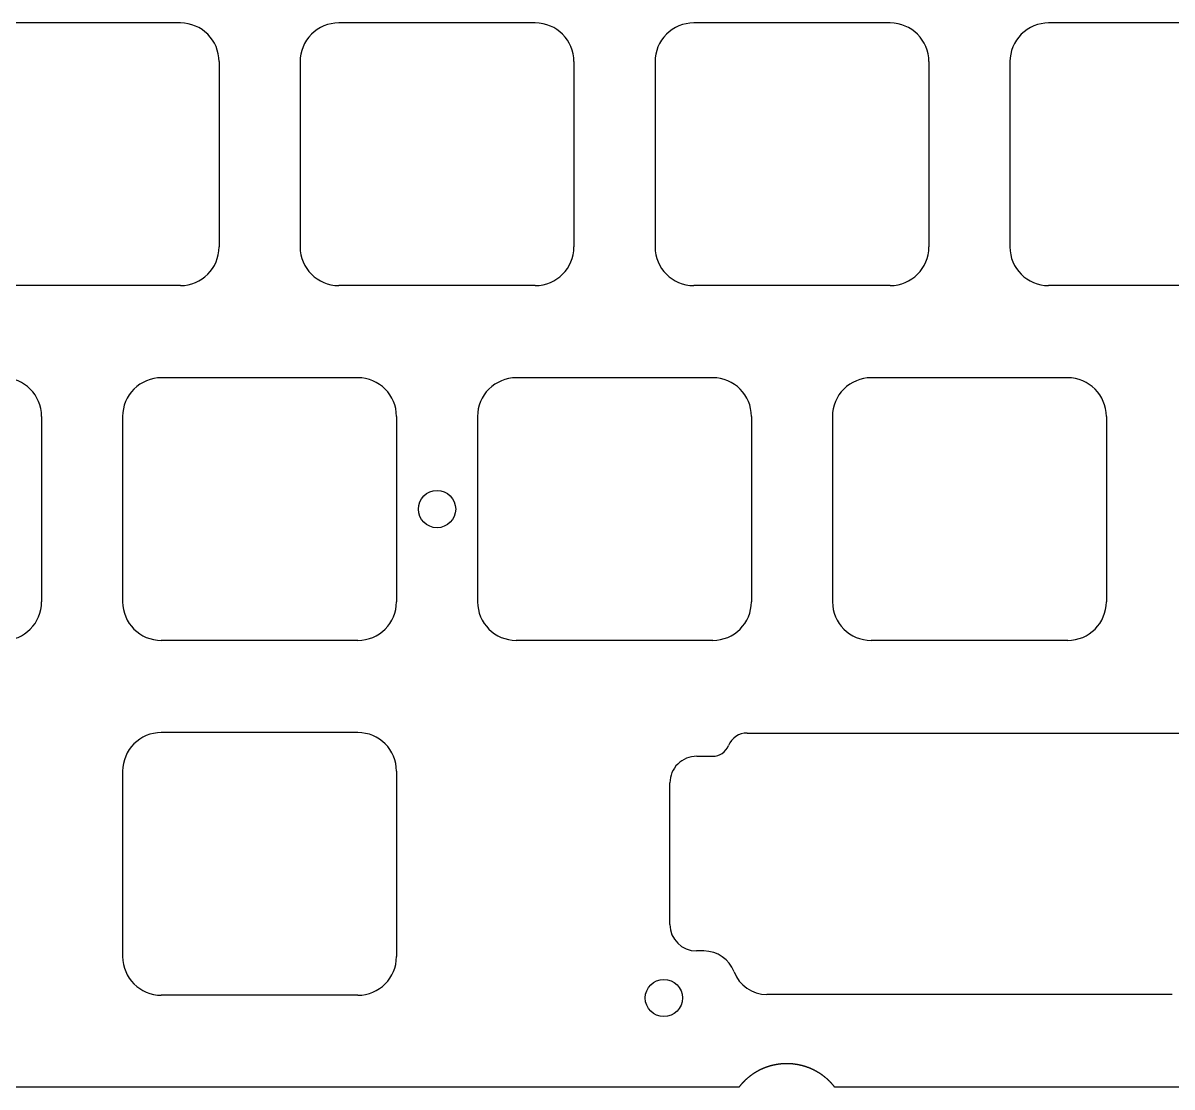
# Model space of a CAD drawing. Header units: millimetres. Extents: x -11 to 340, y -118 to 18.
# Drawn here: x 68.3 to 129.9, y -112 to -54.9 of the extents above; entities that cross this region are included whole.
import ezdxf

# ---------------------------------------------------------------- set-up
doc = ezdxf.new("R2010")
doc.units = ezdxf.units.MM
doc.header["$MEASUREMENT"] = 0
doc.layers.add('BLACK', color=7, linetype='CONTINUOUS')

msp = doc.modelspace()

# ---------------------------------------------------------------- linework, layer by layer
at = {"layer": 'BLACK', "linetype": 'Continuous'}
for p, q in [((76.7125, -54.8625), (66.162501, -54.8625)), ((85.212501, -54.862502), (85.212501, -54.8625)), ((95.7625, -54.8625), (85.212501, -54.8625)), ((104.262501, -54.862502), (104.262501, -54.8625)), ((114.8125, -54.8625), (104.262501, -54.8625)), ((123.312501, -54.862502), (123.312501, -54.8625)), ((133.8625, -54.8625), (123.312501, -54.8625)), ((78.787501, -56.9375), (78.787501, -66.8875)), ((83.137501, -56.9375), (83.137501, -66.8875)), ((97.837501, -56.9375), (97.837501, -66.8875)), ((102.187501, -56.9375), (102.187501, -66.8875)), ((116.887501, -56.9375), (116.887501, -66.8875)), ((121.237501, -56.9375), (121.237501, -66.8875)), ((76.712501, -68.9625), (66.1625, -68.9625)), ((76.712501, -68.962501), (76.712501, -68.9625)), ((95.762501, -68.9625), (85.2125, -68.9625)), ((95.762501, -68.962501), (95.762501, -68.9625)), ((114.812501, -68.9625), (104.2625, -68.9625)), ((114.812501, -68.962501), (114.812501, -68.9625)), ((133.862501, -68.9625), (123.3125, -68.9625)), ((75.687501, -73.912502), (75.687501, -73.9125)), ((86.2375, -73.9125), (75.687501, -73.9125)), ((94.737501, -73.912502), (94.737501, -73.9125)), ((105.2875, -73.9125), (94.737501, -73.9125)), ((113.787501, -73.912502), (113.787501, -73.9125)), ((124.3375, -73.9125), (113.787501, -73.9125)), ((69.262501, -75.9875), (69.262501, -85.9375)), ((73.612501, -75.9875), (73.612501, -85.9375)), ((88.312501, -75.9875), (88.312501, -85.9375)), ((92.662501, -75.9875), (92.662501, -85.9375)), ((107.362501, -75.9875), (107.362501, -85.9375)), ((111.712501, -75.9875), (111.712501, -85.9375)), ((126.412501, -75.9875), (126.412501, -85.9375)), ((86.237501, -88.0125), (75.6875, -88.0125)), ((86.237501, -88.012501), (86.237501, -88.0125)), ((105.287501, -88.0125), (94.7375, -88.0125)), ((105.287501, -88.012501), (105.287501, -88.0125)), ((124.337501, -88.0125), (113.7875, -88.0125)), ((124.337501, -88.012501), (124.337501, -88.0125)), ((86.2375, -92.9625), (75.687499, -92.9625)), ((107.134875, -92.984911), (107.134875, -92.9849)), ((107.134875, -92.9849), (130.990075, -92.9849)), ((104.424012, -94.23706), (105.277575, -94.23706)), ((105.277575, -94.237048), (105.277575, -94.23706)), ((73.6125, -95.0375), (73.6125, -104.987501)), ((88.3125, -95.0375), (88.3125, -104.9875)), ((102.986985, -103.26294), (102.986985, -95.6622)), ((104.816075, -104.68794), (104.411975, -104.68794)), ((86.2375, -107.0625), (75.6875, -107.0625)), ((129.937925, -107.02441), (108.187075, -107.02441)), ((107.95245, -111.015498), (107.945105, -111.018754)), ((107.959806, -111.01226), (107.95245, -111.015498)), ((107.967166, -111.009041), (107.959806, -111.01226)), ((107.974537, -111.005839), (107.967166, -111.009041)), ((107.981913, -111.002657), (107.974537, -111.005839)), ((107.9893, -110.999492), (107.981913, -111.002657)), ((107.996691, -110.996347), (107.9893, -110.999492)), ((108.004093, -110.993219), (107.996691, -110.996347)), ((108.0115, -110.990111), (108.004093, -110.993219)), ((108.018916, -110.987021), (108.0115, -110.990111)), ((108.026338, -110.983949), (108.018916, -110.987021)), ((108.03377, -110.980896), (108.026338, -110.983949)), ((108.041207, -110.977862), (108.03377, -110.980896)), ((108.048653, -110.974846), (108.041207, -110.977862)), ((108.056105, -110.971849), (108.048653, -110.974846)), ((108.063566, -110.96887), (108.056105, -110.971849)), ((108.071033, -110.96591), (108.063566, -110.96887)), ((108.078508, -110.962968), (108.071033, -110.96591)), ((108.085989, -110.960046), (108.078508, -110.962968)), ((108.09348, -110.957141), (108.085989, -110.960046)), ((108.100975, -110.954256), (108.09348, -110.957141)), ((108.108479, -110.951389), (108.100975, -110.954256)), ((108.115989, -110.948542), (108.108479, -110.951389)), ((108.123508, -110.945712), (108.115989, -110.948542)), ((108.131031, -110.942902), (108.123508, -110.945712)), ((108.138564, -110.94011), (108.131031, -110.942902)), ((108.146102, -110.937337), (108.138564, -110.94011)), ((108.153648, -110.934582), (108.146102, -110.937337)), ((108.1612, -110.931847), (108.153648, -110.934582)), ((108.16876, -110.92913), (108.1612, -110.931847)), ((108.176325, -110.926433), (108.16876, -110.92913)), ((108.183899, -110.923753), (108.176325, -110.926433)), ((108.191478, -110.921094), (108.183899, -110.923753)), ((108.199065, -110.918452), (108.191478, -110.921094)), ((108.206657, -110.91583), (108.199065, -110.918452)), ((108.214257, -110.913226), (108.206657, -110.91583)), ((108.221862, -110.910642), (108.214257, -110.913226)), ((108.229476, -110.908076), (108.221862, -110.910642)), ((108.237094, -110.905529), (108.229476, -110.908076)), ((108.244721, -110.903001), (108.237094, -110.905529)), ((108.252352, -110.900492), (108.244721, -110.903001)), ((108.259991, -110.898002), (108.252352, -110.900492)), ((108.267635, -110.895531), (108.259991, -110.898002)), ((108.275287, -110.893079), (108.267635, -110.895531)), ((108.282944, -110.890647), (108.275287, -110.893079)), ((108.290608, -110.888232), (108.282944, -110.890647)), ((108.298277, -110.885838), (108.290608, -110.888232)), ((108.305954, -110.883461), (108.298277, -110.885838)), ((108.313635, -110.881105), (108.305954, -110.883461)), ((108.321324, -110.878767), (108.313635, -110.881105)), ((108.329017, -110.876449), (108.321324, -110.878767)), ((108.336718, -110.874149), (108.329017, -110.876449)), ((108.344423, -110.871869), (108.336718, -110.874149)), ((108.352136, -110.869607), (108.344423, -110.871869)), ((108.359853, -110.867365), (108.352136, -110.869607)), ((108.367577, -110.865142), (108.359853, -110.867365)), ((108.375305, -110.862938), (108.367577, -110.865142)), ((108.383042, -110.860753), (108.375305, -110.862938)), ((108.390781, -110.858588), (108.383042, -110.860753)), ((108.398529, -110.856441), (108.390781, -110.858588)), ((108.40628, -110.854315), (108.398529, -110.856441)), ((108.414038, -110.852206), (108.40628, -110.854315)), ((108.421801, -110.850118), (108.414038, -110.852206)), ((108.42957, -110.848048), (108.421801, -110.850118)), ((108.437343, -110.845998), (108.42957, -110.848048)), ((108.445124, -110.843967), (108.437343, -110.845998)), ((108.452907, -110.841956), (108.445124, -110.843967)), ((108.460699, -110.839963), (108.452907, -110.841956)), ((108.468493, -110.837991), (108.460699, -110.839963)), ((108.476295, -110.836037), (108.468493, -110.837991)), ((108.484099, -110.834103), (108.476295, -110.836037)), ((108.491911, -110.832187), (108.484099, -110.834103)), ((108.499726, -110.830292), (108.491911, -110.832187)), ((108.507548, -110.828416), (108.499726, -110.830292)), ((108.515373, -110.826559), (108.507548, -110.828416)), ((108.523205, -110.824721), (108.515373, -110.826559)), ((108.53104, -110.822903), (108.523205, -110.824721)), ((108.538882, -110.821104), (108.53104, -110.822903)), ((108.546727, -110.819325), (108.538882, -110.821104)), ((108.554578, -110.817565), (108.546727, -110.819325)), ((108.562432, -110.815825), (108.554578, -110.817565)), ((108.570293, -110.814104), (108.562432, -110.815825)), ((108.578157, -110.812403), (108.570293, -110.814104)), ((108.586027, -110.81072), (108.578157, -110.812403)), ((108.5939, -110.809058), (108.586027, -110.81072)), ((108.601779, -110.807415), (108.5939, -110.809058)), ((108.60966, -110.805792), (108.601779, -110.807415)), ((108.617548, -110.804187), (108.60966, -110.805792)), ((108.625439, -110.802603), (108.617548, -110.804187)), ((108.633335, -110.801038), (108.625439, -110.802603)), ((108.641235, -110.799493), (108.633335, -110.801038)), ((108.64914, -110.797967), (108.641235, -110.799493)), ((108.657047, -110.796461), (108.64914, -110.797967)), ((108.664961, -110.794974), (108.657047, -110.796461)), ((108.672876, -110.793507), (108.664961, -110.794974)), ((108.680798, -110.792059), (108.672876, -110.793507)), ((108.688722, -110.790632), (108.680798, -110.792059)), ((108.696651, -110.789223), (108.688722, -110.790632)), ((108.704583, -110.787835), (108.696651, -110.789223)), ((108.71252, -110.786466), (108.704583, -110.787835)), ((108.72046, -110.785117), (108.71252, -110.786466)), ((108.728405, -110.783787), (108.72046, -110.785117)), ((108.736351, -110.782477), (108.728405, -110.783787)), ((108.744304, -110.781186), (108.736351, -110.782477)), ((108.752258, -110.779916), (108.744304, -110.781186)), ((108.760217, -110.778665), (108.752258, -110.779916)), ((108.768178, -110.777434), (108.760217, -110.778665)), ((108.776145, -110.776222), (108.768178, -110.777434)), ((108.784113, -110.77503), (108.776145, -110.776222)), ((108.792086, -110.773858), (108.784113, -110.77503)), ((108.800061, -110.772706), (108.792086, -110.773858)), ((108.808041, -110.771573), (108.800061, -110.772706)), ((108.816022, -110.77046), (108.808041, -110.771573)), ((108.824008, -110.769367), (108.816022, -110.77046)), ((108.831996, -110.768294), (108.824008, -110.769367)), ((108.839988, -110.76724), (108.831996, -110.768294)), ((108.847982, -110.766207), (108.839988, -110.76724)), ((108.85598, -110.765193), (108.847982, -110.766207)), ((108.86398, -110.764198), (108.85598, -110.765193)), ((108.871984, -110.763224), (108.86398, -110.764198)), ((108.879989, -110.762269), (108.871984, -110.763224)), ((108.887999, -110.761335), (108.879989, -110.762269)), ((108.89601, -110.76042), (108.887999, -110.761335)), ((108.904025, -110.759525), (108.89601, -110.76042)), ((108.912041, -110.758649), (108.904025, -110.759525)), ((108.920061, -110.757794), (108.912041, -110.758649)), ((108.928083, -110.756958), (108.920061, -110.757794)), ((108.936108, -110.756143), (108.928083, -110.756958)), ((108.944134, -110.755347), (108.936108, -110.756143)), ((108.952164, -110.754571), (108.944134, -110.755347)), ((108.960195, -110.753815), (108.952164, -110.754571)), ((108.968229, -110.753078), (108.960195, -110.753815)), ((108.976265, -110.752362), (108.968229, -110.753078)), ((108.984304, -110.751666), (108.976265, -110.752362)), ((108.992343, -110.750989), (108.984304, -110.751666)), ((109.000386, -110.750333), (108.992343, -110.750989)), ((109.00843, -110.749696), (109.000386, -110.750333)), ((109.016477, -110.749079), (109.00843, -110.749696)), ((109.024525, -110.748482), (109.016477, -110.749079)), ((109.032576, -110.747905), (109.024525, -110.748482)), ((109.040627, -110.747348), (109.032576, -110.747905)), ((109.048681, -110.746811), (109.040627, -110.747348)), ((109.056736, -110.746294), (109.048681, -110.746811)), ((109.064794, -110.745797), (109.056736, -110.746294)), ((109.072852, -110.745319), (109.064794, -110.745797)), ((109.080912, -110.744862), (109.072852, -110.745319)), ((109.088973, -110.744425), (109.080912, -110.744862)), ((109.097037, -110.744007), (109.088973, -110.744425)), ((109.105101, -110.74361), (109.097037, -110.744007)), ((109.113167, -110.743232), (109.105101, -110.74361)), ((109.121234, -110.742875), (109.113167, -110.743232)), ((109.129302, -110.742537), (109.121234, -110.742875)), ((109.137371, -110.74222), (109.129302, -110.742537)), ((109.145442, -110.741922), (109.137371, -110.74222)), ((109.153513, -110.741644), (109.145442, -110.741922)), ((109.161586, -110.741387), (109.153513, -110.741644)), ((109.169659, -110.741149), (109.161586, -110.741387)), ((109.177734, -110.740931), (109.169659, -110.741149)), ((109.185809, -110.740734), (109.177734, -110.740931)), ((109.193886, -110.740556), (109.185809, -110.740734)), ((109.201962, -110.740398), (109.193886, -110.740556)), ((109.21004, -110.740261), (109.201962, -110.740398)), ((109.218117, -110.740143), (109.21004, -110.740261)), ((109.226197, -110.740045), (109.218117, -110.740143)), ((109.234275, -110.739968), (109.226197, -110.740045)), ((109.242355, -110.73991), (109.234275, -110.739968)), ((109.250435, -110.739872), (109.242355, -110.73991)), ((109.258516, -110.739854), (109.250435, -110.739872)), ((109.266596, -110.739857), (109.258516, -110.739854)), ((109.274677, -110.739879), (109.266596, -110.739857)), ((109.282758, -110.739921), (109.274677, -110.739879)), ((109.29084, -110.739984), (109.282758, -110.739921)), ((109.298921, -110.740066), (109.29084, -110.739984)), ((109.307002, -110.740168), (109.298921, -110.740066)), ((109.315083, -110.740291), (109.307002, -110.740168)), ((109.323165, -110.740433), (109.315083, -110.740291)), ((109.331246, -110.740595), (109.323165, -110.740433)), ((109.339327, -110.740778), (109.331246, -110.740595)), ((109.347408, -110.74098), (109.339327, -110.740778)), ((109.355488, -110.741202), (109.347408, -110.74098)), ((109.363568, -110.741445), (109.355488, -110.741202)), ((109.371648, -110.741707), (109.363568, -110.741445)), ((109.379727, -110.741989), (109.371648, -110.741707)), ((109.387806, -110.742292), (109.379727, -110.741989)), ((109.395883, -110.742614), (109.387806, -110.742292)), ((109.403961, -110.742956), (109.395883, -110.742614)), ((109.412038, -110.743319), (109.403961, -110.742956)), ((109.420114, -110.743701), (109.412038, -110.743319)), ((109.428189, -110.744103), (109.420114, -110.743701)), ((109.436263, -110.744526), (109.428189, -110.744103)), ((109.444336, -110.744968), (109.436263, -110.744526)), ((109.452409, -110.74543), (109.444336, -110.744968)), ((109.46048, -110.745912), (109.452409, -110.74543)), ((109.468551, -110.746415), (109.46048, -110.745912)), ((109.47662, -110.746937), (109.468551, -110.746415)), ((109.484688, -110.747479), (109.47662, -110.746937)), ((109.492755, -110.748041), (109.484688, -110.747479)), ((109.50082, -110.748623), (109.492755, -110.748041)), ((109.508884, -110.749225), (109.50082, -110.748623)), ((109.516947, -110.749847), (109.508884, -110.749225)), ((109.525009, -110.750489), (109.516947, -110.749847)), ((109.533068, -110.751151), (109.525009, -110.750489)), ((109.541126, -110.751833), (109.533068, -110.751151)), ((109.549183, -110.752534), (109.541126, -110.751833)), ((109.557238, -110.753256), (109.549183, -110.752534)), ((109.565291, -110.753998), (109.557238, -110.753256)), ((109.573342, -110.754759), (109.565291, -110.753998)), ((109.581392, -110.75554), (109.573342, -110.754759)), ((109.589439, -110.756342), (109.581392, -110.75554)), ((109.597485, -110.757163), (109.589439, -110.756342)), ((109.605529, -110.758004), (109.597485, -110.757163)), ((109.61357, -110.758865), (109.605529, -110.758004)), ((109.62161, -110.759746), (109.61357, -110.758865)), ((109.629647, -110.760647), (109.62161, -110.759746)), ((109.637682, -110.761568), (109.629647, -110.760647)), ((109.645714, -110.762508), (109.637682, -110.761568)), ((109.653745, -110.763468), (109.645714, -110.762508)), ((109.669798, -110.765449), (109.653745, -110.763468)), ((109.685841, -110.767509), (109.669798, -110.765449)), ((109.701874, -110.769648), (109.685841, -110.767509)), ((109.717896, -110.771866), (109.701874, -110.769648)), ((109.733907, -110.774163), (109.717896, -110.771866)), ((109.749905, -110.77654), (109.733907, -110.774163)), ((109.765891, -110.778995), (109.749905, -110.77654)), ((109.781865, -110.78153), (109.765891, -110.778995)), ((109.797825, -110.784144), (109.781865, -110.78153)), ((109.813772, -110.786836), (109.797825, -110.784144)), ((109.829705, -110.789607), (109.813772, -110.786836)), ((109.845623, -110.792457), (109.829705, -110.789607)), ((109.861527, -110.795385), (109.845623, -110.792457)), ((109.877415, -110.798392), (109.861527, -110.795385)), ((109.893287, -110.801477), (109.877415, -110.798392)), ((109.909143, -110.804641), (109.893287, -110.801477)), ((109.924983, -110.807883), (109.909143, -110.804641)), ((109.940805, -110.811203), (109.924983, -110.807883)), ((109.95661, -110.814601), (109.940805, -110.811203)), ((109.972397, -110.818077), (109.95661, -110.814601)), ((109.988165, -110.821631), (109.972397, -110.818077)), ((110.003915, -110.825262), (109.988165, -110.821631)), ((110.019646, -110.828972), (110.003915, -110.825262)), ((110.035356, -110.832758), (110.019646, -110.828972)), ((110.051047, -110.836623), (110.035356, -110.832758)), ((110.066718, -110.840564), (110.051047, -110.836623)), ((110.082367, -110.844583), (110.066718, -110.840564)), ((110.097995, -110.848679), (110.082367, -110.844583)), ((110.113601, -110.852852), (110.097995, -110.848679)), ((110.129185, -110.857102), (110.113601, -110.852852)), ((110.144747, -110.861428), (110.129185, -110.857102)), ((110.160286, -110.865831), (110.144747, -110.861428)), ((110.175801, -110.870311), (110.160286, -110.865831)), ((110.191292, -110.874867), (110.175801, -110.870311)), ((110.206759, -110.879499), (110.191292, -110.874867)), ((110.222202, -110.884207), (110.206759, -110.879499)), ((110.237619, -110.888992), (110.222202, -110.884207)), ((110.253011, -110.893852), (110.237619, -110.888992)), ((110.268378, -110.898788), (110.253011, -110.893852)), ((110.283718, -110.903799), (110.268378, -110.898788)), ((110.299031, -110.908886), (110.283718, -110.903799)), ((110.314317, -110.914048), (110.299031, -110.908886)), ((110.329576, -110.919285), (110.314317, -110.914048)), ((110.344807, -110.924598), (110.329576, -110.919285)), ((110.36001, -110.929985), (110.344807, -110.924598)), ((110.375185, -110.935447), (110.36001, -110.929985)), ((110.39033, -110.940983), (110.375185, -110.935447)), ((110.405446, -110.946594), (110.39033, -110.940983)), ((110.420532, -110.952279), (110.405446, -110.946594)), ((110.435589, -110.958038), (110.420532, -110.952279)), ((110.450615, -110.963872), (110.435589, -110.958038)), ((110.465609, -110.969779), (110.450615, -110.963872)), ((110.480573, -110.975759), (110.465609, -110.969779)), ((110.495505, -110.981813), (110.480573, -110.975759)), ((110.510405, -110.987941), (110.495505, -110.981813)), ((110.525273, -110.994142), (110.510405, -110.987941)), ((110.540109, -111.000415), (110.525273, -110.994142)), ((110.554911, -111.006762), (110.540109, -111.000415)), ((110.569679, -111.013181), (110.554911, -111.006762)), ((110.584414, -111.019673), (110.569679, -111.013181)), ((107.033951, -111.625703), (107.022248, -111.636795)), ((107.045708, -111.614668), (107.033951, -111.625703)), ((107.05752, -111.603693), (107.045708, -111.614668)), ((107.069386, -111.592776), (107.05752, -111.603693)), ((107.081306, -111.581918), (107.069386, -111.592776)), ((107.09328, -111.57112), (107.081306, -111.581918)), ((107.105307, -111.560381), (107.09328, -111.57112)), ((107.117388, -111.549701), (107.105307, -111.560381)), ((107.129521, -111.539082), (107.117388, -111.549701)), ((107.141706, -111.528524), (107.129521, -111.539082)), ((107.153944, -111.518026), (107.141706, -111.528524)), ((107.166234, -111.507589), (107.153944, -111.518026)), ((107.178575, -111.497213), (107.166234, -111.507589)), ((107.190968, -111.486898), (107.178575, -111.497213)), ((107.203411, -111.476645), (107.190968, -111.486898)), ((107.215905, -111.466454), (107.203411, -111.476645)), ((107.22845, -111.456325), (107.215905, -111.466454)), ((107.241045, -111.446258), (107.22845, -111.456325)), ((107.253689, -111.436254), (107.241045, -111.446258)), ((107.266383, -111.426313), (107.253689, -111.436254)), ((107.274425, -111.420067), (107.266383, -111.426313)), ((107.280875, -111.415086), (107.274425, -111.420067)), ((107.287334, -111.410123), (107.280875, -111.415086)), ((107.293805, -111.405176), (107.287334, -111.410123)), ((107.300285, -111.400248), (107.293805, -111.405176)), ((107.306777, -111.395335), (107.300285, -111.400248)), ((107.313277, -111.390442), (107.306777, -111.395335)), ((107.31979, -111.385564), (107.313277, -111.390442)), ((107.326311, -111.380705), (107.31979, -111.385564)), ((107.332844, -111.375861), (107.326311, -111.380705)), ((107.339385, -111.371037), (107.332844, -111.375861)), ((107.345939, -111.366228), (107.339385, -111.371037)), ((107.352501, -111.361438), (107.345939, -111.366228)), ((107.359075, -111.356664), (107.352501, -111.361438)), ((107.365658, -111.351908), (107.359075, -111.356664)), ((107.372252, -111.347169), (107.365658, -111.351908)), ((107.378855, -111.342448), (107.372252, -111.347169)), ((107.38547, -111.337743), (107.378855, -111.342448)), ((107.392093, -111.333058), (107.38547, -111.337743)), ((107.398728, -111.328388), (107.392093, -111.333058)), ((107.405371, -111.323736), (107.398728, -111.328388)), ((107.412026, -111.319101), (107.405371, -111.323736)), ((107.418689, -111.314485), (107.412026, -111.319101)), ((107.425364, -111.309885), (107.418689, -111.314485)), ((107.432047, -111.305303), (107.425364, -111.309885)), ((107.438742, -111.300738), (107.432047, -111.305303)), ((107.445445, -111.296191), (107.438742, -111.300738)), ((107.45216, -111.291661), (107.445445, -111.296191)), ((107.458882, -111.287149), (107.45216, -111.291661)), ((107.465617, -111.282654), (107.458882, -111.287149)), ((107.472359, -111.278177), (107.465617, -111.282654)), ((107.479113, -111.273717), (107.472359, -111.278177)), ((107.485874, -111.269275), (107.479113, -111.273717)), ((107.492648, -111.26485), (107.485874, -111.269275)), ((107.499429, -111.260444), (107.492648, -111.26485)), ((107.506222, -111.256054), (107.499429, -111.260444)), ((107.513022, -111.251682), (107.506222, -111.256054)), ((107.519835, -111.247327), (107.513022, -111.251682)), ((107.526654, -111.242991), (107.519835, -111.247327)), ((107.533486, -111.238672), (107.526654, -111.242991)), ((107.540324, -111.234371), (107.533486, -111.238672)), ((107.547175, -111.230086), (107.540324, -111.234371)), ((107.554033, -111.225821), (107.547175, -111.230086)), ((107.560902, -111.221572), (107.554033, -111.225821)), ((107.567779, -111.217342), (107.560902, -111.221572)), ((107.574667, -111.213128), (107.567779, -111.217342)), ((107.581563, -111.208933), (107.574667, -111.213128)), ((107.58847, -111.204755), (107.581563, -111.208933)), ((107.595384, -111.200596), (107.58847, -111.204755)), ((107.60231, -111.196453), (107.595384, -111.200596)), ((107.609243, -111.192329), (107.60231, -111.196453)), ((107.616187, -111.188222), (107.609243, -111.192329)), ((107.623139, -111.184133), (107.616187, -111.188222)), ((107.630102, -111.180062), (107.623139, -111.184133)), ((107.637071, -111.176009), (107.630102, -111.180062)), ((107.644053, -111.171973), (107.637071, -111.176009)), ((107.651041, -111.167956), (107.644053, -111.171973)), ((107.65804, -111.163956), (107.651041, -111.167956)), ((107.665046, -111.159974), (107.65804, -111.163956)), ((107.672064, -111.15601), (107.665046, -111.159974)), ((107.679088, -111.152064), (107.672064, -111.15601)), ((107.686124, -111.148135), (107.679088, -111.152064)), ((107.693166, -111.144226), (107.686124, -111.148135)), ((107.700219, -111.140333), (107.693166, -111.144226)), ((107.70728, -111.136459), (107.700219, -111.140333)), ((107.714351, -111.132602), (107.70728, -111.136459)), ((107.721429, -111.128764), (107.714351, -111.132602)), ((107.728518, -111.124943), (107.721429, -111.128764)), ((107.735613, -111.121141), (107.728518, -111.124943)), ((107.742719, -111.117356), (107.735613, -111.121141)), ((107.749832, -111.11359), (107.742719, -111.117356)), ((107.756956, -111.10984), (107.749832, -111.11359)), ((107.764087, -111.106111), (107.756956, -111.10984)), ((107.771228, -111.102398), (107.764087, -111.106111)), ((107.778376, -111.098704), (107.771228, -111.102398)), ((107.785534, -111.095027), (107.778376, -111.098704)), ((107.792699, -111.09137), (107.785534, -111.095027)), ((107.799874, -111.087729), (107.792699, -111.09137)), ((107.807056, -111.084108), (107.799874, -111.087729)), ((107.814248, -111.080503), (107.807056, -111.084108)), ((107.821447, -111.076918), (107.814248, -111.080503)), ((107.828656, -111.07335), (107.821447, -111.076918)), ((107.835872, -111.069802), (107.828656, -111.07335)), ((107.843098, -111.06627), (107.835872, -111.069802)), ((107.85033, -111.062758), (107.843098, -111.06627)), ((107.857573, -111.059263), (107.85033, -111.062758)), ((107.864821, -111.055787), (107.857573, -111.059263)), ((107.87208, -111.052328), (107.864821, -111.055787)), ((107.879345, -111.048889), (107.87208, -111.052328)), ((107.886621, -111.045467), (107.879345, -111.048889)), ((107.893902, -111.042064), (107.886621, -111.045467)), ((107.901194, -111.038679), (107.893902, -111.042064)), ((107.908491, -111.035313), (107.901194, -111.038679)), ((107.915799, -111.031964), (107.908491, -111.035313)), ((107.923113, -111.028634), (107.915799, -111.031964)), ((107.930436, -111.025322), (107.923113, -111.028634)), ((107.937766, -111.022029), (107.930436, -111.025322)), ((107.945105, -111.018754), (107.937766, -111.022029)), ((110.599115, -111.026237), (110.584414, -111.019673)), ((110.613782, -111.032873), (110.599115, -111.026237)), ((110.628414, -111.039581), (110.613782, -111.032873)), ((110.64301, -111.046362), (110.628414, -111.039581)), ((110.657571, -111.053213), (110.64301, -111.046362)), ((110.672096, -111.060137), (110.657571, -111.053213)), ((110.686585, -111.067131), (110.672096, -111.060137)), ((110.701038, -111.074197), (110.686585, -111.067131)), ((110.715454, -111.081334), (110.701038, -111.074197)), ((110.729832, -111.088542), (110.715454, -111.081334)), ((110.744174, -111.09582), (110.729832, -111.088542)), ((110.758477, -111.103169), (110.744174, -111.09582)), ((110.772742, -111.110588), (110.758477, -111.103169)), ((110.786969, -111.118077), (110.772742, -111.110588)), ((110.801157, -111.125637), (110.786969, -111.118077)), ((110.815306, -111.133266), (110.801157, -111.125637)), ((110.829415, -111.140964), (110.815306, -111.133266)), ((110.843485, -111.148732), (110.829415, -111.140964)), ((110.857515, -111.15657), (110.843485, -111.148732)), ((110.871504, -111.164476), (110.857515, -111.15657)), ((110.885453, -111.172451), (110.871504, -111.164476)), ((110.899361, -111.180495), (110.885453, -111.172451)), ((110.913228, -111.188608), (110.899361, -111.180495)), ((110.927053, -111.196788), (110.913228, -111.188608)), ((110.940837, -111.205037), (110.927053, -111.196788)), ((110.954578, -111.213354), (110.940837, -111.205037)), ((110.968277, -111.221739), (110.954578, -111.213354)), ((110.981934, -111.230192), (110.968277, -111.221739)), ((110.995547, -111.238712), (110.981934, -111.230192)), ((111.009118, -111.247299), (110.995547, -111.238712)), ((111.022644, -111.255953), (111.009118, -111.247299)), ((111.036127, -111.264674), (111.022644, -111.255953)), ((111.049566, -111.273462), (111.036127, -111.264674)), ((111.062961, -111.282317), (111.049566, -111.273462)), ((111.076311, -111.291238), (111.062961, -111.282317)), ((111.089617, -111.300225), (111.076311, -111.291238)), ((111.102877, -111.309278), (111.089617, -111.300225)), ((111.116092, -111.318397), (111.102877, -111.309278)), ((111.129261, -111.327582), (111.116092, -111.318397)), ((111.142384, -111.336832), (111.129261, -111.327582)), ((111.155462, -111.346147), (111.142384, -111.336832)), ((111.168493, -111.355528), (111.155462, -111.346147)), ((111.181477, -111.364974), (111.168493, -111.355528)), ((111.194415, -111.374484), (111.181477, -111.364974)), ((111.207305, -111.384059), (111.194415, -111.374484)), ((111.220148, -111.393699), (111.207305, -111.384059)), ((111.232944, -111.403402), (111.220148, -111.393699)), ((111.245691, -111.41317), (111.232944, -111.403402)), ((111.258391, -111.423002), (111.245691, -111.41317)), ((111.271042, -111.432897), (111.258391, -111.423002)), ((111.283645, -111.442856), (111.271042, -111.432897)), ((111.296199, -111.452879), (111.283645, -111.442856)), ((111.308705, -111.462965), (111.296199, -111.452879)), ((111.321161, -111.473113), (111.308705, -111.462965)), ((111.333567, -111.483325), (111.321161, -111.473113)), ((111.345924, -111.493599), (111.333567, -111.483325)), ((111.358232, -111.503936), (111.345924, -111.493599)), ((111.370489, -111.514336), (111.358232, -111.503936)), ((111.382696, -111.524797), (111.370489, -111.514336)), ((111.394852, -111.535321), (111.382696, -111.524797)), ((111.406958, -111.545906), (111.394852, -111.535321)), ((111.419013, -111.556553), (111.406958, -111.545906)), ((111.431017, -111.567262), (111.419013, -111.556553)), ((111.44297, -111.578033), (111.431017, -111.567262)), ((111.454871, -111.588864), (111.44297, -111.578033)), ((111.46672, -111.599757), (111.454871, -111.588864)), ((111.478518, -111.61071), (111.46672, -111.599757)), ((111.490263, -111.621724), (111.478518, -111.61071)), ((111.501957, -111.632799), (111.490263, -111.621724)), ((106.700195, -111.9925), (42.3, -111.9925)), ((106.707989, -111.982536), (106.700195, -111.9925)), ((106.712978, -111.976201), (106.707989, -111.982536)), ((106.717981, -111.969879), (106.712978, -111.976201)), ((106.723001, -111.963569), (106.717981, -111.969879)), ((106.728036, -111.957272), (106.723001, -111.963569)), ((106.733087, -111.950987), (106.728036, -111.957272)), ((106.738153, -111.944715), (106.733087, -111.950987)), ((106.743235, -111.938455), (106.738153, -111.944715)), ((106.748332, -111.932208), (106.743235, -111.938455)), ((106.753445, -111.925974), (106.748332, -111.932208)), ((106.758573, -111.919752), (106.753445, -111.925974)), ((106.763717, -111.913543), (106.758573, -111.919752)), ((106.768876, -111.907347), (106.763717, -111.913543)), ((106.774051, -111.901164), (106.768876, -111.907347)), ((106.77924, -111.894994), (106.774051, -111.901164)), ((106.784445, -111.888836), (106.77924, -111.894994)), ((106.789665, -111.882692), (106.784445, -111.888836)), ((106.794901, -111.87656), (106.789665, -111.882692)), ((106.800151, -111.870442), (106.794901, -111.87656)), ((106.805417, -111.864336), (106.800151, -111.870442)), ((106.810698, -111.858244), (106.805417, -111.864336)), ((106.815994, -111.852164), (106.810698, -111.858244)), ((106.821305, -111.846098), (106.815994, -111.852164)), ((106.826631, -111.840045), (106.821305, -111.846098)), ((106.831972, -111.834006), (106.826631, -111.840045)), ((106.837328, -111.827979), (106.831972, -111.834006)), ((106.842699, -111.821966), (106.837328, -111.827979)), ((106.848085, -111.815966), (106.842699, -111.821966)), ((106.853486, -111.80998), (106.848085, -111.815966)), ((106.858901, -111.804007), (106.853486, -111.80998)), ((106.864332, -111.798048), (106.858901, -111.804007)), ((106.869777, -111.792102), (106.864332, -111.798048)), ((106.875237, -111.786169), (106.869777, -111.792102)), ((106.880711, -111.780251), (106.875237, -111.786169)), ((106.8862, -111.774345), (106.880711, -111.780251)), ((106.891704, -111.768454), (106.8862, -111.774345)), ((106.897222, -111.762576), (106.891704, -111.768454)), ((106.902755, -111.756712), (106.897222, -111.762576)), ((106.908303, -111.750861), (106.902755, -111.756712)), ((106.913865, -111.745024), (106.908303, -111.750861)), ((106.919441, -111.739202), (106.913865, -111.745024)), ((106.925032, -111.733393), (106.919441, -111.739202)), ((106.930637, -111.727598), (106.925032, -111.733393)), ((106.936257, -111.721816), (106.930637, -111.727598)), ((106.941891, -111.716049), (106.936257, -111.721816)), ((106.947539, -111.710296), (106.941891, -111.716049)), ((106.953201, -111.704557), (106.947539, -111.710296)), ((106.958878, -111.698832), (106.953201, -111.704557)), ((106.964569, -111.693121), (106.958878, -111.698832)), ((106.975993, -111.681741), (106.964569, -111.693121)), ((106.987473, -111.670419), (106.975993, -111.681741)), ((106.999009, -111.659153), (106.987473, -111.670419)), ((107.010601, -111.647945), (106.999009, -111.659153)), ((107.022248, -111.636795), (107.010601, -111.647945)), ((111.513598, -111.643935), (111.501957, -111.632799)), ((111.525186, -111.65513), (111.513598, -111.643935)), ((111.536721, -111.666386), (111.525186, -111.65513)), ((111.548204, -111.677702), (111.536721, -111.666386)), ((111.559633, -111.689077), (111.548204, -111.677702)), ((111.571008, -111.700513), (111.559633, -111.689077)), ((111.582331, -111.712008), (111.571008, -111.700513)), ((111.593599, -111.723562), (111.582331, -111.712008)), ((111.604814, -111.735175), (111.593599, -111.723562)), ((111.615974, -111.746848), (111.604814, -111.735175)), ((111.627081, -111.75858), (111.615974, -111.746848)), ((111.638133, -111.77037), (111.627081, -111.75858)), ((111.64913, -111.782219), (111.638133, -111.77037)), ((111.660072, -111.794127), (111.64913, -111.782219)), ((111.67096, -111.806093), (111.660072, -111.794127)), ((111.681792, -111.818117), (111.67096, -111.806093)), ((111.692569, -111.8302), (111.681792, -111.818117)), ((111.703291, -111.84234), (111.692569, -111.8302)), ((111.713957, -111.854538), (111.703291, -111.84234)), ((111.724568, -111.866794), (111.713957, -111.854538)), ((111.735122, -111.879108), (111.724568, -111.866794)), ((111.745621, -111.891479), (111.735122, -111.879108)), ((111.756063, -111.903907), (111.745621, -111.891479)), ((111.766448, -111.916393), (111.756063, -111.903907)), ((111.776778, -111.928935), (111.766448, -111.916393)), ((111.78705, -111.941535), (111.776778, -111.928935)), ((111.797266, -111.954191), (111.78705, -111.941535)), ((111.807424, -111.966904), (111.797266, -111.954191)), ((111.817526, -111.979674), (111.807424, -111.966904)), ((111.82757, -111.9925), (111.817526, -111.979674)), ((156.05625, -111.9925), (111.82757, -111.9925))]:
    msp.add_line(p, q, dxfattribs=at)
at = {"layer": 'BLACK'}
for centre in [(90.4875, -80.9625), (102.6625, -107.2125)]:
    msp.add_circle(centre, 1, dxfattribs=at)
for centre, radius, start, end in [((76.7125, -56.9375), 2.075, 0, 90), ((85.2125, -56.9375), 2.074999, 89.99997239, 180), ((95.7625, -56.9375), 2.075, 0, 90), ((104.2625, -56.9375), 2.074999, 89.99997239, 180), ((114.8125, -56.9375), 2.075, 0, 90), ((123.3125, -56.9375), 2.074999, 89.99997239, 180), ((76.7125, -66.8875), 2.075001, 270.00002761, 0), ((85.2125, -66.8875), 2.075, 180, 270), ((95.7625, -66.8875), 2.075001, 270.00002761, 0), ((104.2625, -66.8875), 2.075, 180, 270), ((114.8125, -66.8875), 2.075001, 270.00002761, 0), ((123.3125, -66.8875), 2.075, 180, 270), ((67.1875, -75.9875), 2.075, 0, 90), ((75.6875, -75.9875), 2.074999, 89.99997239, 180), ((86.2375, -75.9875), 2.075, 0, 90), ((94.7375, -75.9875), 2.074999, 89.99997239, 180), ((105.2875, -75.9875), 2.075, 0, 90), ((113.7875, -75.9875), 2.074999, 89.99997239, 180), ((124.3375, -75.9875), 2.075, 0, 90), ((67.1875, -85.9375), 2.075001, 270.00002761, 0), ((75.6875, -85.9375), 2.075, 180, 270), ((86.2375, -85.9375), 2.075001, 270.00002761, 0), ((94.7375, -85.9375), 2.075, 180, 270), ((105.2875, -85.9375), 2.075001, 270.00002761, 0), ((113.7875, -85.9375), 2.075, 180, 270), ((124.3375, -85.9375), 2.075001, 270.00002761, 0), ((75.687504, -95.037504), 2.075004, 90.00013806, 179.99988955), ((86.2375, -95.0375), 2.075, 0, 90), ((107.134774, -94.059851), 1.07494, 89.99461656, 157.97750247), ((105.277624, -93.308671), 0.928376, 269.99697591, 337.97782841), ((104.412067, -95.662092), 1.425082, 89.51974267, 180.00434217), ((104.411986, -103.262939), 1.425001, 180.00004021, 269.99955772), ((104.816051, -106.412848), 1.724908, 20.54547839, 89.9992028), ((75.687502, -104.987498), 2.075002, 180.00008284, 269.99994478), ((86.2375, -104.9875), 2.075, 270, 0), ((108.186962, -105.149415), 1.874995, 200.54692151, 270.00345303)]:
    msp.add_arc(centre, radius, start, end, dxfattribs=at)

doc.saveas('drawing.dxf')
